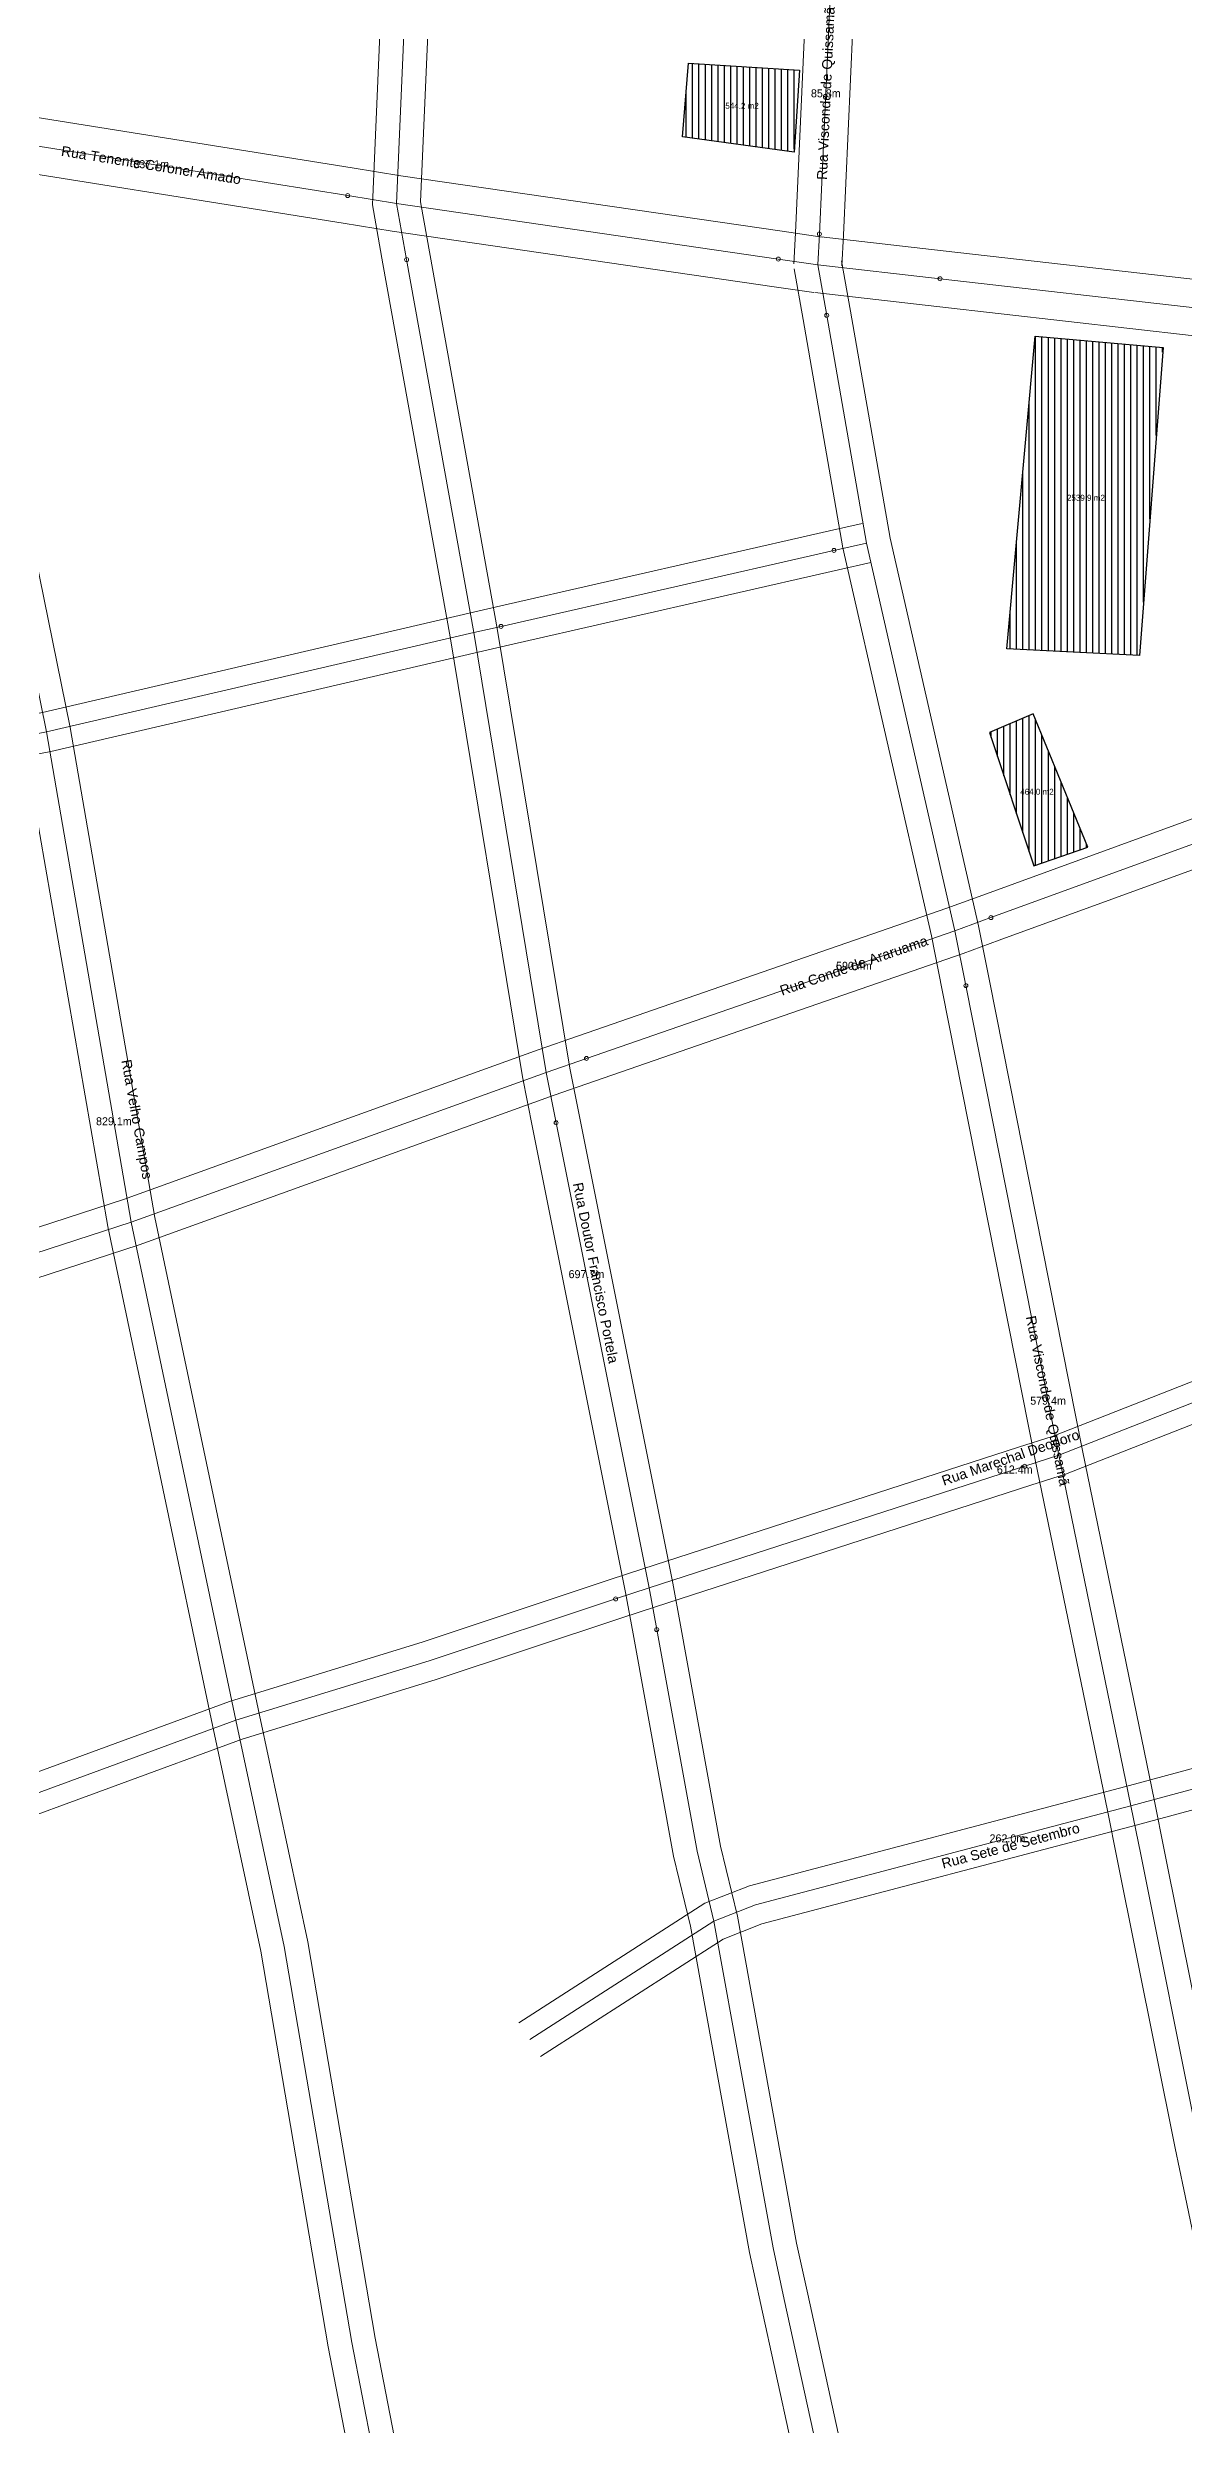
# Model space of a CAD drawing. Header units: metres. Extents: x 212809 to 214582, y 7522455 to 7524839.
# Drawn here: x 213481 to 213765, y 7522925 to 7523519 of the extents above; entities that cross this region are included whole.
import ezdxf
from ezdxf.enums import TextEntityAlignment as Align

# ---------------------------------------------------------------- set-up
doc = ezdxf.new("R2010")
doc.units = ezdxf.units.M
for name, color, linetype, lineweight in [('ANNOT_AREA', 2, 'Continuous', 13), ('ANNOT_LENGTH', 2, 'Continuous', 13), ('EDIFICACAO', 7, 'Continuous', 30), ('TEXTO', 7, 'Continuous', 15), ('VIAS', 8, 'Continuous', 15), ('VIAS_MEIO_FIO', 251, 'Continuous', 9)]:
    doc.layers.add(name, color=color, linetype=linetype, lineweight=lineweight)
doc.styles.add('PRO_STYLE', font='arial.ttf')

msp = doc.modelspace()

# ---------------------------------------------------------------- hatches: boundary and pattern name
at = {"layer": 'EDIFICACAO_HATCH'}
h = msp.add_hatch(dxfattribs=at)
h.set_pattern_fill('ANSI31', scale=0.5, angle=45)
h.paths.add_polyline_path([(213669.26, 7523513.26), (213667.93, 7523492.83), (213640.02, 7523496.61), (213641.53, 7523515.02), (213669.26, 7523513.26)])
h = msp.add_hatch(dxfattribs=at)
h.set_pattern_fill('ANSI31', scale=0.5, angle=45)
h.paths.add_polyline_path([(213728.18, 7523446.86), (213760.14, 7523444), (213754.27, 7523367.03), (213721.11, 7523368.7), (213728.18, 7523446.86)])
h = msp.add_hatch(dxfattribs=at)
h.set_pattern_fill('ANSI31', scale=0.5, angle=45)
h.paths.add_polyline_path([(213727.87, 7523314.48), (213741.33, 7523319.12), (213727.72, 7523352.41), (213716.75, 7523347.81), (213727.87, 7523314.48)])

# ---------------------------------------------------------------- linework, layer by layer
at = {"layer": 'EDIFICACAO'}
for points in [[(213669.26, 7523513.26), (213667.93, 7523492.83), (213640.02, 7523496.61), (213641.53, 7523515.02), (213669.26, 7523513.26)], [(213728.18, 7523446.86), (213760.14, 7523444), (213754.27, 7523367.03), (213721.11, 7523368.7), (213728.18, 7523446.86)], [(213727.87, 7523314.48), (213741.33, 7523319.12), (213727.72, 7523352.41), (213716.75, 7523347.81), (213727.87, 7523314.48)]]:
    msp.add_lwpolyline(points, close=True, dxfattribs=at)
at = {"layer": 'VIAS'}
for points in [[(213467.7, 7523660.33), (213457.36, 7523561.53), (213452.73, 7523498.5), (213464.66, 7523428.69), (213481.09, 7523347.9), (213502.28, 7523225.43), (213528.43, 7523100.91), (213540.51, 7523044.38), (213557.36, 7522945.39), (213575.45, 7522852.11), (213577.07, 7522843.77)], [(213684.25, 7522870.36), (213665.49, 7522956.2), (213662.67, 7522969.05), (213647.89, 7523050.73), (213643.7, 7523068.2), (213633.6, 7523123.59), (213631.7, 7523134.02), (213608.46, 7523250.23), (213605.95, 7523262.81), (213587.85, 7523372.73), (213571.08, 7523465.94), (213568.55, 7523480.01), (213571.9, 7523556.98)], [(213673.9, 7523464.65), (213674.25, 7523472.34), (213677.82, 7523550.37)], [(213340.73, 7523515.38), (213354.66, 7523512.89), (213374.15, 7523509), (213422.94, 7523501.86), (213452.73, 7523498.5), (213556.37, 7523481.96), (213568.55, 7523480.01), (213663.98, 7523466.1), (213673.9, 7523464.65)], [(213789.52, 7522896.98), (213771.19, 7522984.87), (213769.03, 7522995.2), (213754.58, 7523067.37), (213752.13, 7523079.55), (213734.11, 7523167.16), (213710.86, 7523284.53), (213708.14, 7523298.23), (213686.04, 7523395.12), (213676.1, 7523452.01), (213673.9, 7523464.65)], [(213673.9, 7523464.65), (213704.43, 7523461.18), (213768.85, 7523453.86), (213777.23, 7523452.61), (213858.9, 7523439.75), (213873.28, 7523437.24), (213887.66, 7523434.72), (213930.74, 7523430.29), (213947.84, 7523428.48)], [(213234.76, 7523295.1), (213367, 7523325.5), (213375.85, 7523327.54), (213469.19, 7523345.6), (213481.09, 7523347.9), (213587.85, 7523372.73), (213594.69, 7523374.28), (213677.89, 7523393.27), (213686.04, 7523395.12)], [(213962.38, 7523384.3), (213901.07, 7523365.91), (213810.75, 7523335.32), (213800.78, 7523331.95), (213717.12, 7523301.5), (213708.14, 7523298.23), (213616.04, 7523266.31), (213605.95, 7523262.81), (213502.28, 7523225.43), (213412.8, 7523196.31), (213403.77, 7523193.37)], [(213432.94, 7523065.89), (213528.43, 7523100.91), (213576.74, 7523115.76), (213623.33, 7523131.24), (213631.7, 7523134.02), (213725.59, 7523164.4), (213734.11, 7523167.16), (213818.09, 7523200.07), (213826.34, 7523203.3), (213836.48, 7523207.02), (213929.93, 7523241.34), (214010.58, 7523268.76)], [(213601.86, 7523021.12), (213647.89, 7523050.73), (213658.32, 7523054.8), (213752.13, 7523079.55), (213837.25, 7523102.51), (213847.77, 7523105.35)]]:
    msp.add_lwpolyline(points, dxfattribs=at)
for centre in [(213556.37, 7523481.96), (213674.25, 7523472.34), (213571.08, 7523465.94), (213663.98, 7523466.1), (213704.43, 7523461.18), (213676.1, 7523452.01), (213677.89, 7523393.27), (213594.69, 7523374.28), (213717.12, 7523301.5), (213710.86, 7523284.53), (213616.04, 7523266.31), (213608.46, 7523250.23), (213725.59, 7523164.4), (213623.33, 7523131.24), (213633.6, 7523123.59)]:
    msp.add_circle(centre, 0.5, dxfattribs=at)
at = {"layer": 'VIAS_MEIO_FIO', "color": 251}
for points in [[(213461.73, 7523660.95), (213451.39, 7523562.06), (213446.69, 7523498.21), (213458.76, 7523427.58), (213475.19, 7523346.79), (213496.39, 7523224.3), (213522.56, 7523099.67), (213534.62, 7523043.25), (213551.46, 7522944.31), (213569.56, 7522850.97), (213571.18, 7522842.63)], [(213473.67, 7523659.7), (213463.34, 7523561), (213458.76, 7523498.78), (213470.55, 7523429.79), (213486.98, 7523349.01), (213508.18, 7523226.55), (213534.3, 7523102.16), (213546.41, 7523045.52), (213563.26, 7522946.46), (213581.34, 7522853.25), (213582.96, 7522844.92)], [(213678.39, 7522869.08), (213659.62, 7522954.92), (213656.79, 7522967.87), (213642.01, 7523049.49), (213637.82, 7523066.96), (213627.7, 7523122.52), (213625.81, 7523132.89), (213602.58, 7523249.05), (213600.05, 7523261.73), (213581.94, 7523371.71), (213565.17, 7523464.88), (213562.53, 7523479.61), (213565.91, 7523557.24)], [(213690.12, 7522871.64), (213671.35, 7522957.48), (213668.56, 7522970.22), (213653.76, 7523051.96), (213649.57, 7523069.44), (213639.51, 7523124.67), (213637.59, 7523135.15), (213614.35, 7523251.41), (213611.86, 7523263.88), (213593.76, 7523373.75), (213576.98, 7523467), (213574.57, 7523480.42), (213577.89, 7523556.71)], [(213667.9, 7523464.93), (213668.26, 7523472.61), (213671.82, 7523550.64)], [(213679.89, 7523464.38), (213680.24, 7523472.06), (213683.81, 7523550.09)], [(213341.96, 7523522.28), (213355.96, 7523519.77), (213375.34, 7523515.9), (213423.84, 7523508.8), (213453.67, 7523505.43), (213557.48, 7523488.87), (213569.61, 7523486.93), (213664.99, 7523473.02), (213674.91, 7523471.58)], [(213339.49, 7523508.49), (213353.35, 7523506.02), (213372.95, 7523502.1), (213422.04, 7523494.91), (213451.78, 7523491.56), (213555.27, 7523475.05), (213567.49, 7523473.09), (213662.97, 7523459.17), (213672.89, 7523457.72)], [(213674.69, 7523471.61), (213705.22, 7523468.14), (213769.76, 7523460.8), (213778.29, 7523459.53), (213860.04, 7523446.66), (213874.49, 7523444.13), (213888.63, 7523441.66), (213931.47, 7523437.25), (213948.58, 7523435.44)], [(213795.39, 7522898.21), (213777.06, 7522986.1), (213774.91, 7522996.41), (213760.46, 7523068.55), (213758.01, 7523080.74), (213739.99, 7523168.35), (213716.74, 7523285.69), (213714.01, 7523299.48), (213691.92, 7523396.31), (213682.01, 7523453.04), (213679.81, 7523465.68)], [(213783.65, 7522895.76), (213765.32, 7522983.65), (213763.15, 7522994), (213748.69, 7523066.19), (213746.25, 7523078.36), (213728.22, 7523165.98), (213704.97, 7523283.36), (213702.27, 7523296.98), (213680.15, 7523393.94), (213670.19, 7523450.98), (213667.99, 7523463.62)], [(213673.11, 7523457.7), (213703.64, 7523454.23), (213767.94, 7523446.92), (213776.17, 7523445.69), (213857.75, 7523432.85), (213872.07, 7523430.34), (213886.7, 7523427.78), (213930.01, 7523423.33), (213947.1, 7523421.51)], [(213233.64, 7523299.98), (213365.88, 7523330.37), (213374.82, 7523332.43), (213468.24, 7523350.51), (213480.04, 7523352.79), (213586.73, 7523377.6), (213593.58, 7523379.16), (213676.77, 7523398.14), (213684.92, 7523400)], [(213235.88, 7523290.23), (213368.12, 7523320.63), (213376.89, 7523322.64), (213470.14, 7523340.69), (213482.13, 7523343.01), (213588.97, 7523367.86), (213595.8, 7523369.41), (213679, 7523388.39), (213687.15, 7523390.25)], [(213960.66, 7523390.05), (213899.24, 7523371.62), (213808.83, 7523341.01), (213798.79, 7523337.61), (213715.07, 7523307.14), (213706.13, 7523303.88), (213614.07, 7523271.98), (213603.95, 7523268.46), (213500.34, 7523231.1), (213410.95, 7523202.01), (213401.91, 7523199.08)], [(213964.11, 7523378.56), (213902.89, 7523360.19), (213812.68, 7523329.64), (213802.77, 7523326.29), (213719.17, 7523295.86), (213710.15, 7523292.58), (213618.01, 7523260.64), (213607.95, 7523257.15), (213504.23, 7523219.75), (213414.66, 7523190.6), (213405.62, 7523187.67)], [(213431.22, 7523070.58), (213526.83, 7523105.65), (213575.22, 7523120.52), (213621.75, 7523135.98), (213630.14, 7523138.77), (213724.05, 7523169.16), (213732.42, 7523171.87), (213816.26, 7523204.72), (213824.56, 7523207.98), (213834.76, 7523211.72), (213928.26, 7523246.06), (214008.97, 7523273.5)], [(213434.66, 7523061.19), (213530.02, 7523096.17), (213578.26, 7523111), (213624.91, 7523126.49), (213633.26, 7523129.27), (213727.13, 7523159.65), (213735.79, 7523162.45), (213819.91, 7523195.41), (213828.11, 7523198.63), (213838.2, 7523202.33), (213931.6, 7523236.63), (214012.19, 7523264.03)], [(213599.15, 7523025.32), (213645.6, 7523055.2), (213656.77, 7523059.56), (213750.84, 7523084.38), (213835.94, 7523107.34), (213846.47, 7523110.18)], [(213604.56, 7523016.91), (213650.17, 7523046.25), (213659.88, 7523050.04), (213753.42, 7523074.72), (213838.55, 7523097.68), (213849.07, 7523100.53)]]:
    msp.add_lwpolyline(points, dxfattribs=at)

# ---------------------------------------------------------------- texts
at = {"layer": 'ANNOT_AREA', "color": 7}
for s, p in [('544.2 m2', (213654.92, 7523504.39)), ('2539.9 m2', (213740.87, 7523406.43)), ('464.0 m2', (213728.63, 7523332.96))]:
    msp.add_text(s, height=1.5, dxfattribs=at).set_placement(p, align=Align.MIDDLE_CENTER)
at = {"layer": 'ANNOT_LENGTH', "color": 7}
for s, p in [('85.8m', (213675.86, 7523507.51)), ('337.1m', (213507.25, 7523489.8)), ('590.4m', (213682.88, 7523289.47)), ('829.1m', (213497.92, 7523250.62)), ('697.7m', (213616.03, 7523212.41)), ('579.4m', (213731.41, 7523180.78)), ('612.4m', (213723.07, 7523163.59)), ('262.0m', (213721.24, 7523071.4))]:
    msp.add_text(s, height=2, dxfattribs=at).set_placement(p, align=Align.MIDDLE_CENTER)
at = {"layer": 'TEXTO', "style": 'PRO_STYLE'}
for s, rotation, p in [('Rua Visconde de Quissamã', 87.3826, (213675.86, 7523507.51)), ('Rua Tenente Coronel Amado', -9.06416, (213507.23, 7523489.57)), ('Rua Conde de Araruama', 19.15899, (213682.85, 7523289.54)), ('Rua Velho Campos', -79.7895, (213503.69, 7523251.12)), ('Rua Doutor Francisco Portela', 281.30747, (213618.36, 7523212.73)), ('Rua Visconde de Quissamã', 281.31422, (213731.31, 7523180.76)), ('Rua Marechal Deodoro', 19.01292, (213722.02, 7523166.57)), ('Rua Sete de Setembro', 14.78075, (213722.03, 7523069.58))]:
    msp.add_text(s, height=2.5, rotation=rotation, dxfattribs=at).set_placement(p, align=Align.MIDDLE_CENTER)

doc.saveas('drawing.dxf')
